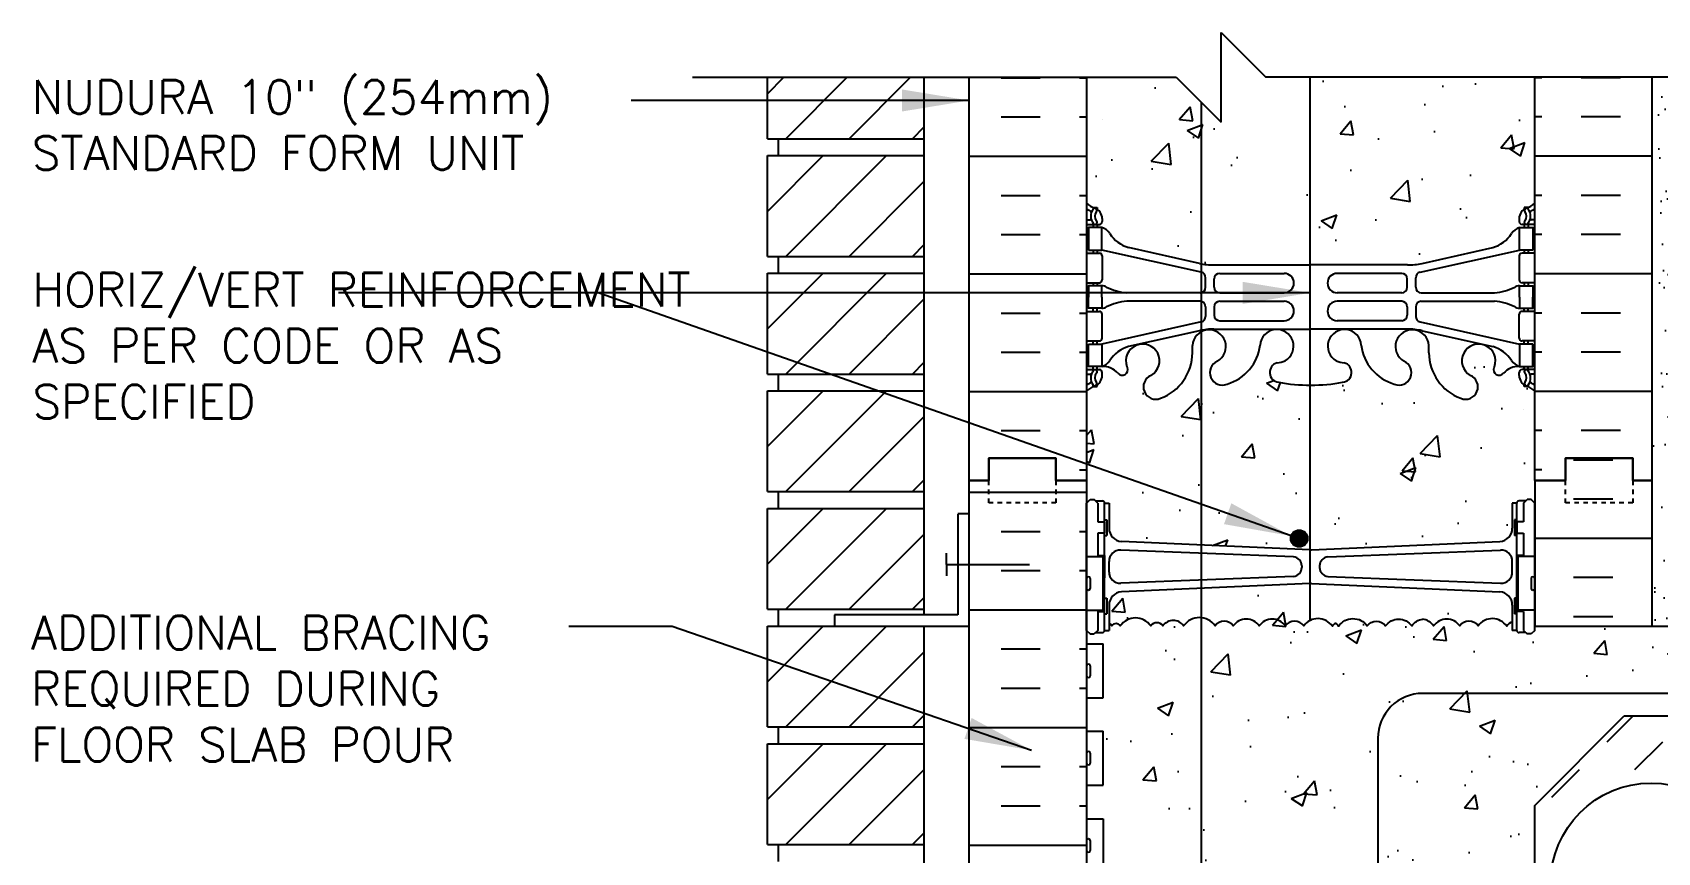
# Model space of a CAD drawing. Header units: inches. Extents: x 191 to 299, y 36 to 108.
# Drawn here: x 240.61 to 276.88, y 89.87 to 108.17 of the extents above; entities that cross this region are included whole.
import ezdxf

# ---------------------------------------------------------------- set-up
doc = ezdxf.new("R2010")
doc.units = ezdxf.units.IN
doc.header["$LTSCALE"] = 0.5
doc.header["$MEASUREMENT"] = 0
doc.linetypes.add('DASHED2', pattern=[0.375, 0.25, -0.125])
for name, color, linetype in [('HATCH', 12, 'Continuous'), ('line25', 2, 'Continuous'), ('LINE3', 3, 'Continuous'), ('LINE50', 5, 'Continuous'), ('LINE9', 9, 'Continuous'), ('TEXT', 4, 'Continuous'), ('Web_Edge', 9, 'Continuous')]:
    doc.layers.add(name, color=color, linetype=linetype)
doc.styles.add('DIM', font='romans.shx', dxfattribs={"width": 0.7})
doc.styles.add('ROMANS', font='romans.shx', dxfattribs={"height": 0.75})
doc.styles.get("Standard").update_dxf_attribs({"font": 'romans.shx', "height": 0.75})
doc.linetypes.add('STEEL', pattern='A,0.5,-0.2,["X",Standard,S=0.1,R=0,X=-0.1,Y=-0.05],-0.1', length=0.8)
doc.dimstyles.new('ext_8', dxfattribs={"dimscale": 8, "dimtxt": 0.09375, "dimasz": 0.09375, "dimexe": 0.09375, "dimexo": 0.0625, "dimgap": 0.0625, "dimtad": 1, "dimdec": 1, "dimzin": 3, "dimdsep": 46, "dimlunit": 4, "dimtxsty": 'DIM', "dimcen": 0.09, "dimdle": 0.09375, "dimclrt": 4, "dimadec": 0, "dimazin": 0, "dimtfac": 1, "dimtdec": 1, "dimtmove": 2, "dimatfit": 3, "dimfxl": 1, "dimfrac": 2, "dimtolj": 1, "dimtzin": 0, "dimarcsym": 0})
pattern_1 = [(50, (0, 0), (3.5863, -0.31376), [0.375, -4.125]), (355, (0, 0), (-0.693757, 3.76096), [0.3, -3.3]), (100.4514, (0.299, -0.026), (2.892544, 3.4472), [0.3187, -3.50571]), (46.1842, (0, 1), (5.336207, -0.827596), [0.5625, -6.1875]), (96.6356, (0.4447, 0.931), (4.67331, 4.87059), [0.47805, -5.25857]), (351.1842, (0, 1), (4.67331, 4.87059), [0.45, -4.95]), (21, (0.5, 0.75), (2.984535, -2.013094), [0.375, -4.125]), (326, (0.5, 0.75), (1.216577, 3.62575), [0.3, -3.3]), (71.4514, (0.7487, 0.5822), (4.20111, 1.612656), [0.3187, -3.50571]), (37.5, (0, 0), (0.0607993, 1.6644693), [0, -3.26, 0, -3.35, 0, -3.3125]), (7.5, (0, 0), (1.315348, 1.972059), [0, -1.91, 0, -3.185, 0, -1.2625]), (327.5, (-1.115, 0), (2.669112, -0.1127744), [0, -1.25, 0, -3.9, 0, -5.175]), (317.5, (-1.615, 0), (2.91593, 0.500525), [0, -1.625, 0, -2.59, 0, -3.675])]

msp = doc.modelspace()

# ---------------------------------------------------------------- hatches: boundary and pattern name
at = {"layer": 'HATCH'}
h = msp.add_hatch(dxfattribs=at)
h.set_pattern_fill('AR-CONC', color=256, scale=0.5)
h.set_pattern_definition(pattern_1)
h.paths.add_polyline_path([(274.143, 107.166), (268.143, 107.166), (267.143, 108.166), (267.143, 106.166), (266.143, 107.166), (264.143, 107.166), (264.143, 104.358, 0.088416), (264.289, 104.261), (264.379, 104.261), (264.379, 104.219, -0.249069), (264.489, 104.012), (264.489, 103.945, -0.414214), (264.427, 103.882), (264.379, 103.882), (264.379, 103.812), (264.484, 103.812, -0.155529), (264.66, 103.678, 0.180914), (265.078, 103.367), (266.658, 103.014, 0.054974), (266.985, 102.978), (269.143, 102.978), (271.301, 102.978, 0.054974), (271.628, 103.014), (273.209, 103.367, 0.180914), (273.626, 103.678, -0.155529), (273.802, 103.812), (273.907, 103.812), (273.907, 103.882), (273.86, 103.882, -0.414214), (273.797, 103.945), (273.797, 104.012, -0.249069), (273.907, 104.219), (273.907, 104.261), (273.997, 104.261, 0.08841), (274.143, 104.358)])
h = msp.add_hatch(dxfattribs=at)
h.set_pattern_fill('AR-SAND', color=256, scale=0.5, style=0)
h.set_pattern_definition([(37.5, (79.0104, -47.49384), (-0.0314967, 0.963412), [0, -0.76, 0, -0.85, 0, -0.8125]), (7.5, (79.0104, -47.4938), (0.8848884, 1.411073), [0, -0.41, 0, -0.685, 0, -0.2625]), (327.5, (78.3954, -47.49384), (1.557071, 0.0028295), [0, -0.25, 0, -0.9, 0, -1.175]), (317.5, (78.3954, -47.4938), (1.503063, 0.438838), [0, -0.125, 0, -0.59, 0, -0.675])])
h.paths.add_polyline_path([(277.268, 107.166), (276.768, 107.166), (276.768, 98.166), (276.768, 94.916), (277.268, 94.916)])
h = msp.add_hatch(dxfattribs=at)
h.set_pattern_fill('AR-CONC', color=256, scale=0.5)
h.set_pattern_definition(pattern_1)
h.paths.add_polyline_path([(274.143, 98.166), (274.143, 100.166, 0.08841), (273.997, 100.263), (273.907, 100.263), (273.907, 100.305, -0.249069), (273.797, 100.512), (273.797, 100.58, -0.414214), (273.86, 100.642), (273.907, 100.642), (273.907, 100.712), (273.802, 100.712, 0.231736), (273.444, 100.561, -0.8344), (273.233, 100.687), (273.245, 100.708, 2.155404), (272.706, 100.514, -1), (272.492, 100.002, -0.311223), (271.783, 101.018), (271.784, 101.183, 1.661382), (271.223, 100.831, -1), (271.009, 100.32, -0.30095), (270.273, 101.192, 1.661382), (269.712, 100.839, 0.055617), (269.891, 100.794, -0.843243), (269.857, 100.361, -0.047544), (269.143, 100.297, -0.047544), (268.429, 100.361, -0.843243), (268.395, 100.794, 0.055617), (268.574, 100.839, 1.661382), (268.013, 101.192, -0.30095), (267.277, 100.32, -1), (267.063, 100.831, 1.661382), (266.502, 101.183), (266.503, 101.018, -0.311223), (265.794, 100.002, -1), (265.58, 100.514, 2.155404), (265.042, 100.708), (265.053, 100.687, -0.834375), (264.842, 100.561, 0.23174), (264.484, 100.712), (264.379, 100.712), (264.379, 100.642), (264.427, 100.642, -0.414214), (264.489, 100.58), (264.489, 100.512, -0.249069), (264.379, 100.305), (264.379, 100.263), (264.289, 100.263, 0.088416), (264.143, 100.166), (264.143, 98.166), (264.143, 97.664), (264.223, 97.744), (264.313, 97.744), (264.343, 97.714), (264.493, 97.714, -0.414214), (264.543, 97.664), (264.643, 97.664), (264.643, 97.104, 0.390098), (264.918, 96.805), (269.127, 96.621, 0.020761), (269.143, 96.62, 0.020761), (269.16, 96.621), (273.368, 96.805, 0.390098), (273.643, 97.104), (273.643, 97.664), (273.743, 97.664, -0.414214), (273.793, 97.714), (273.893, 97.714), (273.943, 97.714), (273.973, 97.744), (274.063, 97.744), (274.143, 97.664)])
h = msp.add_hatch(dxfattribs=at)
h.set_pattern_fill('INSUL', color=256, scale=7, style=0)
h.set_pattern_definition([(0, (-2662.0184, -316.8435), (0, 2.625), []), (0, (-2662.0184, -315.9685), (0, 2.625), [0.875, -0.875]), (0, (-2662.0184, -315.0935), (0, 2.625), [0.875, -0.875])])
h.paths.add_polyline_path([(261.518, 80.166), (261.956, 80.166), (261.956, 80.666), (263.456, 80.666), (263.456, 80.166), (264.143, 80.166), (264.143, 98.166), (263.456, 98.166), (263.456, 98.666), (261.956, 98.666), (261.956, 98.166), (261.518, 98.166)])
h = msp.add_hatch(dxfattribs=at)
h.set_pattern_fill('INSUL', color=256, scale=7, style=0)
h.set_pattern_definition([(0, (79.0104, -47.4938), (0, 2.625), []), (0, (79.0104, -46.6188), (0, 2.625), [0.875, -0.875]), (0, (79.0104, -45.7438), (0, 2.625), [0.875, -0.875])])
h.paths.add_polyline_path([(276.768, 98.166), (276.331, 98.166), (276.331, 98.666), (274.831, 98.666), (274.831, 98.166), (274.143, 98.166), (274.143, 94.916), (276.768, 94.916)])
h.paths.add_polyline_path([(276.768, 85.416), (274.143, 85.416), (274.143, 80.166), (274.831, 80.166), (274.831, 80.666), (276.331, 80.666), (276.331, 80.166), (276.768, 80.166)])
h = msp.add_hatch(dxfattribs=at)
h.set_pattern_fill('AR-CONC', color=256, scale=0.5)
h.set_pattern_definition(pattern_1)
h.paths.add_polyline_path([(273.643, 95.385, 0.390098), (273.368, 95.684), (269.16, 95.868, 0.020761), (269.143, 95.869, 0.020761), (269.127, 95.868), (264.918, 95.684, 0.390098), (264.643, 95.385), (264.643, 94.994, -0.069351), (264.704, 94.924, -0.520567), (264.893, 94.924, -0.520567), (265.573, 94.924, -0.520567), (265.844, 94.924, -0.520567), (266.306, 94.924, -0.520567), (267.011, 94.924, -0.520567), (267.413, 94.924, -0.520567), (267.995, 94.924, -0.520567), (268.577, 94.924, -0.520567), (268.987, 94.924, -0.520567), (269.627, 94.916, -0.079956), (269.696, 94.988, -0.079956), (269.766, 94.916, -0.520567), (270.406, 94.924, -0.520567), (270.816, 94.924, -0.520567), (271.398, 94.924, -0.210681), (271.643, 95.073, -0.210681), (271.888, 94.924, -0.520567), (272.471, 94.924, -0.520567), (272.881, 94.924, -0.520567), (273.52, 94.916, -0.129832), (273.643, 95.02)])
h = msp.add_hatch(dxfattribs=at)
h.set_pattern_fill('AR-CONC', color=256, scale=0.5)
h.set_pattern_definition(pattern_1)
h.paths.add_polyline_path([(274.143, 90.916), (276.143, 92.916), (288.452, 92.916), (289.856, 91.926), (289.856, 89.166), (289.496, 89.166), (289.496, 87.666), (291.746, 87.666), (293.996, 87.666), (293.996, 89.166), (293.636, 89.166), (293.636, 91.926), (295.04, 92.916), (297.586, 92.916), (297.586, 94.916), (274.143, 94.916), (274.143, 94.824), (274.063, 94.744), (273.973, 94.744), (273.943, 94.774), (273.793, 94.774, -0.414214), (273.743, 94.824), (273.643, 94.824), (273.643, 95.02, 0.129832), (273.52, 94.916, 0.520567), (272.881, 94.924, 0.520567), (272.471, 94.924, 0.520567), (271.888, 94.924, 0.210681), (271.643, 95.073, 0.210681), (271.398, 94.924, 0.520567), (270.816, 94.924, 0.520567), (270.406, 94.924, 0.520567), (269.766, 94.916, 0.079956), (269.696, 94.988, 0.079956), (269.627, 94.916, 0.520567), (268.987, 94.924, 0.520567), (268.577, 94.924, 0.520567), (267.995, 94.924, 0.520567), (267.413, 94.924, 0.520567), (267.011, 94.924, 0.520567), (266.306, 94.924, 0.520567), (265.844, 94.924, 0.520567), (265.573, 94.924, 0.520567), (264.893, 94.924, 0.520567), (264.704, 94.924, 0.069351), (264.643, 94.994), (264.643, 94.824), (264.543, 94.824, -0.414214), (264.493, 94.774), (264.393, 94.774), (264.343, 94.774), (264.313, 94.744), (264.223, 94.744), (264.143, 94.824), (264.143, 94.521), (264.508, 94.521), (264.508, 93.321), (264.143, 93.321), (264.143, 92.571), (264.508, 92.571), (264.508, 91.371), (264.143, 91.371), (264.143, 90.621), (264.508, 90.621), (264.508, 89.541), (264.143, 89.541), (264.143, 88.791), (264.508, 88.791), (264.508, 87.711), (264.143, 87.711), (264.143, 86.961), (264.508, 86.961), (264.508, 85.761), (264.143, 85.761), (264.143, 85.457, -0.506254), (264.683, 85.429, -0.520567), (264.872, 85.429, -0.520567), (265.552, 85.429, -0.520567), (265.823, 85.429, -0.520567), (266.285, 85.429, -0.520567), (266.99, 85.429, -0.520567), (267.392, 85.429, -0.520567), (267.974, 85.429, -0.520567), (268.556, 85.429, -0.520567), (268.966, 85.429, -0.520567), (269.606, 85.421, -0.520567), (270.122, 85.421, -0.520567), (270.639, 85.421, -0.520567), (271.278, 85.429, -0.520567), (271.688, 85.429, -0.376132), (272.143, 85.541, -0.376132), (272.598, 85.429, -0.520567), (273.008, 85.429, -0.520567), (273.648, 85.421, -0.486615), (274.143, 85.448)])
at = {"layer": 'LINE3'}
msp.add_hatch(color=256, dxfattribs=at).paths.add_polyline_path([(269.072, 96.875, 1), (268.697, 96.875, 1)])

# ---------------------------------------------------------------- linework, layer by layer
at = {"layer": 'HATCH'}
for p, q in [((257.018, 106.8), (257.384, 107.166)), ((257.426, 105.794), (258.798, 107.166)), ((258.84, 105.794), (260.212, 107.166)), ((262.232, 107.156), (263.107, 107.156)), ((263.982, 107.156), (264.143, 107.156)), ((274.305, 107.156), (274.143, 107.156)), ((276.055, 107.156), (275.18, 107.156)), ((262.232, 106.281), (263.107, 106.281)), ((263.982, 106.281), (264.143, 106.281)), ((274.305, 106.281), (274.143, 106.281)), ((276.055, 106.281), (275.18, 106.281)), ((260.255, 105.794), (260.518, 106.058)), ((264.488, 106.226), (264.488, 106.226)), ((257.018, 104.175), (258.262, 105.419)), ((257.426, 103.169), (259.676, 105.419)), ((261.518, 105.406), (264.143, 105.406)), ((276.768, 105.406), (274.143, 105.406)), ((258.84, 103.169), (260.518, 104.847)), ((262.232, 104.531), (263.107, 104.531)), ((263.982, 104.531), (264.143, 104.531)), ((274.305, 104.531), (274.143, 104.531)), ((276.055, 104.531), (275.18, 104.531)), ((260.255, 103.169), (260.518, 103.433)), ((262.232, 103.656), (263.107, 103.656)), ((263.982, 103.656), (264.143, 103.656)), ((274.305, 103.656), (274.143, 103.656)), ((276.055, 103.656), (275.18, 103.656)), ((257.018, 101.55), (258.262, 102.794)), ((257.426, 100.544), (259.676, 102.794)), ((261.518, 102.781), (264.143, 102.781)), ((276.768, 102.781), (274.143, 102.781)), ((258.84, 100.544), (260.518, 102.222)), ((262.232, 101.906), (263.107, 101.906)), ((263.982, 101.906), (264.143, 101.906)), ((274.305, 101.906), (274.143, 101.906)), ((276.055, 101.906), (275.18, 101.906)), ((262.232, 101.031), (263.107, 101.031)), ((263.982, 101.031), (264.143, 101.031)), ((274.305, 101.031), (274.143, 101.031)), ((276.055, 101.031), (275.18, 101.031)), ((260.255, 100.544), (260.518, 100.808)), ((257.018, 98.925), (258.262, 100.169)), ((257.426, 97.919), (259.676, 100.169)), ((261.518, 100.156), (264.143, 100.156)), ((276.768, 100.156), (274.143, 100.156)), ((273.903, 99.753), (273.903, 99.753)), ((258.84, 97.919), (260.518, 99.597)), ((262.232, 99.281), (263.107, 99.281)), ((263.982, 99.281), (264.143, 99.281)), ((274.305, 99.281), (274.143, 99.281)), ((276.055, 99.281), (275.18, 99.281)), ((264.278, 99.003), (264.278, 99.003)), ((263.982, 98.406), (264.143, 98.406)), ((274.305, 98.406), (274.143, 98.406)), ((260.255, 97.919), (260.518, 98.183)), ((257.018, 96.3), (258.262, 97.544)), ((257.426, 95.294), (259.676, 97.544)), ((258.84, 95.294), (260.518, 96.972)), ((260.255, 95.294), (260.518, 95.558)), ((257.018, 93.675), (258.262, 94.919)), ((257.426, 92.669), (259.676, 94.919)), ((258.84, 92.669), (260.518, 94.347)), ((260.255, 92.669), (260.518, 92.933)), ((275.763, 92.337), (276.342, 92.916)), ((257.018, 91.05), (258.262, 92.294)), ((257.426, 90.044), (259.676, 92.294)), ((276.382, 91.718), (277, 92.337)), ((258.84, 90.044), (260.518, 91.722)), ((274.525, 91.099), (275.144, 91.718)), ((260.255, 90.044), (260.518, 90.308))]:
    msp.add_line(p, q, dxfattribs=at)
for points in [[(269.696, 94.988, 0.079956), (269.627, 94.916, 0.520567), (268.987, 94.924, 0.520567), (268.577, 94.924, 0.520567), (267.995, 94.924, 0.520567), (267.413, 94.924, 0.520567), (267.011, 94.924, 0.520567), (266.306, 94.924, 0.520567), (265.844, 94.924, 0.520567), (265.573, 94.924, 0.520567), (264.893, 94.924, 0.520567), (264.704, 94.924, 0.069351), (264.643, 94.994, 0.069351)], [(269.696, 94.988, -0.079956), (269.766, 94.916, -0.520567), (270.406, 94.924, -0.520567), (270.816, 94.924, -0.520567), (271.398, 94.924, -0.210681), (271.643, 95.073, -0.210681)], [(273.643, 95.02, 0.129832), (273.52, 94.916, 0.520567), (272.881, 94.924, 0.520567), (272.471, 94.924, 0.520567), (271.888, 94.924, 0.210681), (271.643, 95.073, 0.210681)]]:
    msp.add_lwpolyline(points, format="xyb", dxfattribs=at)
at = {"layer": 'line25'}
for p, q in [((257.018, 105.794), (257.018, 107.166)), ((260.518, 95.169), (260.518, 107.166)), ((264.143, 107.166), (264.143, 98.166)), ((274.143, 98.166), (274.143, 107.166)), ((257.018, 105.794), (260.518, 105.794)), ((257.268, 105.419), (257.268, 105.794)), ((257.018, 105.419), (260.518, 105.419)), ((257.018, 103.169), (257.018, 105.419)), ((257.018, 103.169), (260.518, 103.169)), ((257.268, 102.794), (257.268, 103.169)), ((257.018, 102.794), (260.518, 102.794)), ((257.018, 100.544), (257.018, 102.794)), ((257.018, 100.544), (260.518, 100.544)), ((257.268, 100.169), (257.268, 100.544)), ((257.018, 100.169), (260.518, 100.169)), ((257.018, 97.919), (257.018, 100.169)), ((264.143, 98.166), (264.143, 80.166)), ((274.143, 98.166), (274.143, 94.916)), ((257.018, 97.919), (260.518, 97.919)), ((257.268, 97.544), (257.268, 97.919)), ((257.018, 97.544), (260.518, 97.544)), ((257.018, 95.294), (257.018, 97.544)), ((264.143, 96.471), (264.508, 96.471)), ((264.508, 95.271), (264.508, 96.471)), ((274.143, 96.471), (273.778, 96.471)), ((273.778, 95.271), (273.778, 96.471)), ((257.018, 95.294), (260.518, 95.294)), ((257.268, 94.919), (257.268, 95.294)), ((264.143, 95.271), (264.508, 95.271)), ((274.143, 95.271), (273.778, 95.271)), ((257.018, 94.919), (260.518, 94.919)), ((257.018, 92.669), (257.018, 94.919)), ((260.518, 79.419), (260.518, 94.919)), ((274.143, 94.916), (297.586, 94.916)), ((264.143, 94.521), (264.508, 94.521)), ((264.508, 93.321), (264.508, 94.521)), ((264.143, 93.321), (264.508, 93.321)), ((274.143, 90.916), (276.143, 92.916)), ((276.143, 92.916), (288.452, 92.916)), ((257.018, 92.669), (260.518, 92.669)), ((257.268, 92.294), (257.268, 92.669)), ((264.143, 92.571), (264.508, 92.571)), ((264.508, 91.371), (264.508, 92.571)), ((257.018, 92.294), (260.518, 92.294)), ((257.018, 90.044), (257.018, 92.294)), ((264.143, 91.371), (264.508, 91.371)), ((274.143, 80.166), (274.143, 90.916)), ((264.143, 90.621), (264.508, 90.621)), ((264.508, 90.621), (264.508, 89.541)), ((257.018, 90.044), (260.518, 90.044)), ((257.268, 89.669), (257.268, 90.044))]:
    msp.add_line(p, q, dxfattribs=at)
at = {"layer": 'LINE3'}
for p, q in [((269.127, 107.166), (269.127, 95.044)), ((266.698, 106.611), (266.698, 71.486))]:
    msp.add_line(p, q, dxfattribs=at)
at = {"layer": 'LINE3', "linetype": 'STEEL'}
msp.add_line((297.586, 93.416), (276.143, 93.416), dxfattribs=at)
at = {"layer": 'LINE3'}
msp.add_lwpolyline([(276.143, 93.416), (271.643, 93.416, 0.414214), (270.643, 92.416), (270.643, 73.613)], format="xyb", dxfattribs=at)
msp.add_circle((268.885, 96.875), 0.188, dxfattribs=at)
at = {"layer": 'LINE50'}
for p, q in [((261.518, 98.166), (261.518, 107.166)), ((276.768, 98.166), (276.768, 107.166)), ((261.518, 80.166), (261.518, 98.166)), ((276.768, 94.916), (276.768, 98.166))]:
    msp.add_line(p, q, dxfattribs=at)
for points in [[(261.518, 98.166), (261.956, 98.166), (261.956, 98.666), (263.456, 98.666), (263.456, 98.166), (264.143, 98.166)], [(264.143, 98.166), (263.456, 98.166), (263.456, 98.666), (261.956, 98.666), (261.956, 98.166), (261.518, 98.166)], [(276.768, 98.166), (276.331, 98.166), (276.331, 98.666), (274.831, 98.666), (274.831, 98.166), (274.143, 98.166)], [(274.143, 98.166), (274.831, 98.166), (274.831, 98.666), (276.331, 98.666), (276.331, 98.166), (276.768, 98.166)]]:
    msp.add_lwpolyline(points, dxfattribs=at)
at = {"layer": 'LINE9'}
for p, q in [((267.143, 106.166), (267.143, 108.166)), ((267.143, 108.166), (268.143, 107.166)), ((255.343, 107.166), (266.143, 107.166)), ((266.143, 107.166), (267.143, 106.166)), ((278.943, 107.166), (268.143, 107.166)), ((264.143, 97.664), (264.223, 97.744)), ((264.143, 94.824), (264.143, 97.664)), ((264.223, 97.744), (264.313, 97.744)), ((264.393, 97.664), (264.313, 97.744)), ((264.343, 97.714), (264.493, 97.714)), ((264.393, 97.714), (264.493, 97.714)), ((264.393, 97.664), (264.393, 97.244)), ((264.543, 94.824), (264.543, 97.664)), ((264.543, 97.664), (264.643, 97.664)), ((264.543, 97.644), (264.543, 97.644)), ((264.643, 97.664), (264.643, 97.104)), ((273.743, 97.664), (273.643, 97.664)), ((273.643, 97.664), (273.643, 97.104)), ((273.743, 94.824), (273.743, 97.664)), ((273.743, 97.644), (273.743, 97.644)), ((273.943, 97.714), (273.793, 97.714)), ((273.893, 97.714), (273.793, 97.714)), ((273.893, 97.664), (273.973, 97.744)), ((273.893, 97.664), (273.893, 97.244)), ((274.063, 97.744), (273.973, 97.744)), ((274.143, 97.664), (274.063, 97.744)), ((274.143, 94.824), (274.143, 97.664)), ((261.268, 97.429), (261.518, 97.429)), ((261.268, 97.419), (261.268, 95.169)), ((264.543, 97.294), (264.593, 97.294)), ((264.593, 97.294), (264.593, 96.944)), ((273.693, 97.294), (273.693, 96.944)), ((273.743, 97.294), (273.693, 97.294)), ((264.393, 96.994), (264.393, 96.494)), ((264.543, 96.944), (264.593, 96.944)), ((273.743, 96.944), (273.693, 96.944)), ((273.893, 96.994), (273.893, 96.494)), ((261.018, 96.294), (261.018, 96.544)), ((268.76, 96.461), (264.903, 96.613)), ((269.127, 96.621), (264.918, 96.805)), ((269.16, 96.621), (273.368, 96.805)), ((269.527, 96.461), (273.383, 96.613)), ((261.018, 96.294), (262.864, 96.294)), ((261.018, 96.294), (261.018, 96.044)), ((264.643, 96.126), (264.643, 96.363)), ((268.943, 96.262), (268.943, 96.227)), ((269.343, 96.262), (269.343, 96.227)), ((273.643, 96.126), (273.643, 96.363)), ((264.143, 95.981), (264.143, 95.761)), ((264.143, 95.926), (264.143, 95.926)), ((264.143, 95.816), (264.143, 95.816)), ((264.183, 96.021), (264.183, 96.021)), ((264.223, 95.981), (264.223, 95.761)), ((268.76, 96.027), (264.903, 95.876)), ((269.127, 95.868), (264.918, 95.684)), ((269.16, 95.868), (273.368, 95.684)), ((269.527, 96.027), (273.383, 95.876)), ((274.063, 95.981), (274.063, 95.761)), ((274.063, 95.926), (274.063, 95.926)), ((274.063, 95.816), (274.063, 95.816)), ((274.103, 96.021), (274.103, 96.021)), ((274.143, 95.981), (274.143, 95.761)), ((264.183, 95.721), (264.183, 95.721)), ((264.543, 95.544), (264.593, 95.544)), ((264.593, 95.544), (264.593, 95.194)), ((273.743, 95.544), (273.693, 95.544)), ((273.693, 95.544), (273.693, 95.194)), ((274.103, 95.721), (274.103, 95.721)), ((261.268, 95.169), (258.518, 95.169)), ((258.518, 95.169), (258.518, 94.919)), ((264.393, 95.244), (264.393, 94.824)), ((264.543, 95.194), (264.593, 95.194)), ((264.643, 95.385), (264.643, 94.824)), ((273.643, 95.385), (273.643, 94.824)), ((273.743, 95.194), (273.693, 95.194)), ((273.893, 95.244), (273.893, 94.824)), ((258.518, 94.919), (261.518, 94.919)), ((264.143, 94.824), (264.223, 94.744)), ((264.223, 94.744), (264.313, 94.744)), ((264.393, 94.824), (264.313, 94.744)), ((264.343, 94.774), (264.493, 94.774)), ((264.393, 94.774), (264.493, 94.774)), ((264.543, 94.824), (264.643, 94.824)), ((273.743, 94.824), (273.643, 94.824)), ((273.893, 94.774), (273.793, 94.774)), ((273.943, 94.774), (273.793, 94.774)), ((273.893, 94.824), (273.973, 94.744)), ((274.063, 94.744), (273.973, 94.744)), ((274.143, 94.824), (274.063, 94.744)), ((264.143, 94.031), (264.143, 93.811)), ((264.143, 93.976), (264.143, 93.976)), ((264.183, 94.071), (264.183, 94.071)), ((264.223, 94.031), (264.223, 93.811)), ((264.143, 93.866), (264.143, 93.866)), ((264.183, 93.771), (264.183, 93.771)), ((264.143, 92.081), (264.143, 91.861)), ((264.143, 92.026), (264.143, 92.026)), ((264.143, 91.916), (264.143, 91.916)), ((264.183, 92.121), (264.183, 92.121)), ((264.183, 91.821), (264.183, 91.821)), ((264.223, 92.081), (264.223, 91.861)), ((264.143, 90.131), (264.143, 89.911)), ((264.143, 90.076), (264.143, 90.076)), ((264.143, 89.966), (264.143, 89.966)), ((264.183, 90.171), (264.183, 90.171)), ((264.223, 90.131), (264.223, 89.911)), ((264.183, 89.871), (264.183, 89.871))]:
    msp.add_line(p, q, dxfattribs=at)
at = {"layer": 'LINE9', "linetype": 'DASHED2', "ltscale": 0.15}
for points in [[(263.456, 98.166), (263.456, 98.166), (263.456, 97.666), (261.956, 97.666), (261.956, 98.166), (261.956, 98.166)], [(276.331, 98.166), (276.331, 98.166), (276.331, 97.666), (274.831, 97.666), (274.831, 98.166), (274.831, 98.166)]]:
    msp.add_lwpolyline(points, dxfattribs=at)
at = {"layer": 'LINE9'}
for points in [[(264.393, 97.244), (264.543, 97.244), (264.543, 96.994), (264.393, 96.994)], [(273.893, 97.244), (273.743, 97.244), (273.743, 96.994), (273.893, 96.994)], [(264.393, 96.494), (264.393, 96.494), (264.543, 96.494), (264.543, 95.994), (264.508, 95.994)], [(273.893, 96.494), (273.893, 96.494), (273.743, 96.494), (273.743, 95.994), (273.778, 95.994)], [(264.393, 95.244), (264.543, 95.244), (264.543, 95.494), (264.508, 95.494)], [(273.893, 95.244), (273.743, 95.244), (273.743, 95.494), (273.778, 95.494)]]:
    msp.add_lwpolyline(points, dxfattribs=at)
msp.add_circle((276.746, 89.166), 2.25, dxfattribs=at)
for centre, radius, start, end in [((264.493, 97.664), 0.05, 0, 90), ((273.793, 97.664), 0.05, 90, 180), ((264.943, 97.104), 0.3, 180, 265.2426), ((273.343, 97.104), 0.3, 274.7574, 0), ((264.893, 96.363), 0.25, 87.7479, 180), ((269.143, 96.82), 0.2, 265.2426, 270), ((269.143, 96.82), 0.2, 270, 274.7574), ((273.393, 96.363), 0.25, 0, 92.2521), ((264.893, 96.126), 0.25, 180, 272.2521), ((268.743, 96.262), 0.2, 0, 85.2426), ((268.743, 96.227), 0.2, 274.7574, 0), ((269.543, 96.262), 0.2, 94.7574, 180), ((269.543, 96.227), 0.2, 180, 265.2426), ((273.393, 96.126), 0.25, 267.7479, 0), ((264.183, 95.981), 0.04, 90, 180), ((264.183, 95.761), 0.04, 180, 270), ((264.183, 95.981), 0.04, 0, 90), ((264.183, 95.761), 0.04, 270, 0), ((269.143, 95.669), 0.2, 90, 94.7574), ((269.143, 95.669), 0.2, 85.2426, 90), ((274.103, 95.981), 0.04, 90, 180), ((274.103, 95.761), 0.04, 180, 270), ((274.103, 95.981), 0.04, 0, 90), ((274.103, 95.761), 0.04, 270, 0), ((264.943, 95.385), 0.3, 94.7574, 180), ((273.343, 95.385), 0.3, 0, 85.2426), ((264.493, 94.824), 0.05, 270, 0), ((273.793, 94.824), 0.05, 180, 270), ((264.183, 94.031), 0.04, 90, 180), ((264.183, 94.031), 0.04, 0, 90), ((264.183, 93.811), 0.04, 180, 270), ((264.183, 93.811), 0.04, 270, 0), ((264.183, 92.081), 0.04, 90, 180), ((264.183, 91.861), 0.04, 180, 270), ((264.183, 92.081), 0.04, 0, 90), ((264.183, 91.861), 0.04, 270, 0), ((264.183, 90.131), 0.04, 90, 180), ((264.183, 90.131), 0.04, 0, 90), ((264.183, 89.911), 0.04, 180, 270), ((264.183, 89.911), 0.04, 270, 0)]:
    msp.add_arc(centre, radius, start, end, dxfattribs=at)
at = {"layer": 'Web_Edge'}
for p, q in [((264.289, 104.261), (264.379, 104.261)), ((264.379, 104.261), (264.379, 104.219)), ((273.997, 104.261), (273.907, 104.261)), ((273.907, 104.261), (273.907, 104.219)), ((264.143, 103.982), (264.221, 103.982)), ((264.143, 103.882), (264.427, 103.882)), ((264.289, 103.882), (264.289, 103.812)), ((264.379, 103.882), (264.379, 103.812)), ((264.489, 104.012), (264.489, 103.945)), ((273.797, 104.012), (273.797, 103.945)), ((274.143, 103.882), (273.86, 103.882)), ((273.907, 103.882), (273.907, 103.812)), ((273.997, 103.882), (273.997, 103.812)), ((274.143, 103.982), (274.065, 103.982)), ((264.143, 103.242), (264.427, 103.242)), ((264.289, 103.312), (264.289, 103.242)), ((264.379, 103.312), (264.379, 103.242)), ((266.702, 102.816), (264.484, 103.312)), ((264.489, 103.18), (264.489, 102.645)), ((266.658, 103.014), (265.078, 103.367)), ((271.585, 102.816), (273.802, 103.312)), ((271.628, 103.014), (273.209, 103.367)), ((273.797, 103.18), (273.797, 102.645)), ((274.143, 103.242), (273.86, 103.242)), ((273.907, 103.312), (273.907, 103.242)), ((273.997, 103.312), (273.997, 103.242)), ((266.799, 102.481), (266.799, 102.694)), ((266.985, 102.978), (269.143, 102.978)), ((266.987, 102.482), (266.987, 102.666)), ((267.112, 102.791), (268.551, 102.791)), ((271.301, 102.978), (269.143, 102.978)), ((271.174, 102.791), (269.735, 102.791)), ((271.299, 102.482), (271.299, 102.666)), ((271.487, 102.481), (271.487, 102.694)), ((264.143, 102.582), (264.427, 102.582)), ((264.289, 102.582), (264.289, 102.512)), ((264.379, 102.582), (264.379, 102.512)), ((266.674, 102.356), (265.037, 102.356)), ((267.112, 102.357), (268.551, 102.357)), ((271.174, 102.357), (269.735, 102.357)), ((271.612, 102.356), (273.249, 102.356)), ((274.143, 102.582), (273.86, 102.582)), ((273.907, 102.582), (273.907, 102.512)), ((273.997, 102.582), (273.997, 102.512)), ((264.143, 101.942), (264.427, 101.942)), ((264.289, 101.942), (264.289, 102.012)), ((264.379, 101.942), (264.379, 102.012)), ((266.674, 102.168), (265.037, 102.168)), ((266.799, 102.043), (266.799, 101.831)), ((266.987, 102.042), (266.987, 101.858)), ((267.112, 102.167), (268.551, 102.167)), ((271.174, 102.167), (269.735, 102.167)), ((271.299, 102.042), (271.299, 101.858)), ((271.487, 102.043), (271.487, 101.831)), ((271.612, 102.168), (273.249, 102.168)), ((274.143, 101.942), (273.86, 101.942)), ((273.907, 101.942), (273.907, 102.012)), ((273.997, 101.942), (273.997, 102.012)), ((266.702, 101.709), (264.484, 101.212)), ((264.489, 101.345), (264.489, 101.88)), ((267.112, 101.733), (268.551, 101.733)), ((271.174, 101.733), (269.735, 101.733)), ((271.585, 101.709), (273.802, 101.212)), ((273.797, 101.345), (273.797, 101.88)), ((264.143, 101.282), (264.427, 101.282)), ((264.289, 101.212), (264.289, 101.282)), ((264.379, 101.212), (264.379, 101.282)), ((266.658, 101.51), (265.078, 101.158)), ((266.985, 101.547), (269.143, 101.547)), ((271.301, 101.547), (269.143, 101.547)), ((271.628, 101.51), (273.209, 101.158)), ((274.143, 101.282), (273.86, 101.282)), ((273.907, 101.212), (273.907, 101.282)), ((273.997, 101.212), (273.997, 101.282)), ((266.503, 101.018), (266.502, 101.183)), ((271.783, 101.018), (271.784, 101.183)), ((264.143, 100.642), (264.427, 100.642)), ((264.143, 100.542), (264.221, 100.542)), ((264.289, 100.642), (264.289, 100.712)), ((264.379, 100.642), (264.379, 100.712)), ((264.489, 100.512), (264.489, 100.58)), ((265.042, 100.708), (265.053, 100.687)), ((273.245, 100.708), (273.233, 100.687)), ((273.797, 100.512), (273.797, 100.58)), ((274.143, 100.642), (273.86, 100.642)), ((273.907, 100.642), (273.907, 100.712)), ((273.997, 100.642), (273.997, 100.712)), ((274.143, 100.542), (274.065, 100.542)), ((264.289, 100.263), (264.379, 100.263)), ((264.379, 100.263), (264.379, 100.305)), ((273.907, 100.263), (273.907, 100.305)), ((273.997, 100.263), (273.907, 100.263))]:
    msp.add_line(p, q, dxfattribs=at)
for points in [[(264.184, 103.312), (264.484, 103.312), (264.484, 103.812), (264.184, 103.812)], [(274.102, 103.312), (273.802, 103.312), (273.802, 103.812), (274.102, 103.812)], [(264.184, 101.212), (264.484, 101.212), (264.484, 100.712), (264.184, 100.712)], [(274.102, 101.212), (273.802, 101.212), (273.802, 100.712), (274.102, 100.712)]]:
    msp.add_lwpolyline(points, close=True, dxfattribs=at)
for points in [[(264.484, 102.262), (264.484, 102.512), (264.184, 102.512), (264.184, 102.262)], [(273.802, 102.262), (273.802, 102.512), (274.102, 102.512), (274.102, 102.262)], [(264.484, 102.262), (264.484, 102.012), (264.184, 102.012), (264.184, 102.262)], [(273.802, 102.262), (273.802, 102.012), (274.102, 102.012), (274.102, 102.262)]]:
    msp.add_lwpolyline(points, dxfattribs=at)
for centre, radius, start, end in [((264.489, 104.719), 0.5, 226.2109, 250.5288), ((264.489, 104.719), 0.6, 234.7832, 245.0748), ((264.483, 104.067), 0.25, 140.1145, 222.4609), ((264.227, 104.156), 0.021, 343.464, 63.9957), ((264.325, 104.198), 0.045, 321.448, 139.1879), ((264.239, 104.012), 0.25, 0, 70.5288), ((264.483, 104.067), 0.16, 140.0001, 222.4609), ((274.047, 104.012), 0.25, 109.4712, 180), ((273.961, 104.198), 0.045, 40.8121, 218.552), ((273.803, 104.067), 0.16, 317.5391, 39.9999), ((273.797, 104.719), 0.5, 289.4712, 313.7878), ((273.803, 104.067), 0.25, 317.5391, 39.8855), ((274.059, 104.156), 0.021, 116.0043, 196.536), ((273.797, 104.719), 0.6, 294.9252, 305.2158), ((264.221, 104.002), 0.0196, 269.4032, 15.4901), ((264.332, 103.928), 0.045, 222.4609, 42.4609), ((264.427, 103.945), 0.0625, 270, 0), ((264.362, 103.47), 0.364, 34.9775, 70.3387), ((273.925, 103.47), 0.364, 109.6613, 145.0225), ((273.86, 103.945), 0.0625, 180, 270), ((273.955, 103.928), 0.045, 137.5391, 317.5391), ((274.065, 104.002), 0.0196, 164.5099, 270.5968), ((265.285, 104.081), 0.743, 212.7919, 253.8107), ((273.001, 104.081), 0.743, 286.1893, 327.2081), ((264.427, 103.18), 0.0625, 0, 90), ((266.985, 104.478), 1.5, 257.4135, 270), ((271.301, 104.478), 1.5, 270, 282.5865), ((273.86, 103.18), 0.0625, 90, 180), ((266.674, 102.694), 0.125, 0, 77.3767), ((267.112, 102.666), 0.125, 90, 180), ((268.551, 102.574), 0.217, 270, 90), ((269.735, 102.574), 0.217, 90, 270), ((271.174, 102.666), 0.125, 0, 90), ((271.612, 102.694), 0.125, 102.6233, 180), ((264.427, 102.645), 0.0625, 270, 0), ((264.48, 102.293), 0.219, 60.4937, 88.92), ((265.126, 103.523), 1.17, 242.6365, 265.6505), ((266.674, 102.481), 0.125, 270, 0), ((267.112, 102.482), 0.125, 180, 270), ((271.174, 102.482), 0.125, 270, 360), ((271.612, 102.481), 0.125, 180, 270), ((273.161, 103.523), 1.17, 274.3495, 297.3635), ((273.806, 102.293), 0.219, 91.08, 119.5063), ((273.86, 102.645), 0.0625, 180, 270), ((264.427, 101.88), 0.0625, 0, 90), ((264.48, 102.231), 0.219, 271.08, 299.5063), ((265.126, 101.001), 1.17, 94.3495, 117.3635), ((266.674, 102.043), 0.125, 0, 90), ((267.112, 102.042), 0.125, 90, 180), ((268.551, 101.95), 0.217, 270, 90), ((269.735, 101.95), 0.217, 90, 270), ((271.174, 102.042), 0.125, 0, 90), ((271.612, 102.043), 0.125, 90, 180), ((273.161, 101.001), 1.17, 62.6365, 85.6505), ((273.806, 102.231), 0.219, 240.4937, 268.92), ((273.86, 101.88), 0.0625, 90, 180), ((266.674, 101.831), 0.125, 282.6233, 0), ((267.112, 101.858), 0.125, 180, 270), ((271.174, 101.858), 0.125, 270, 0), ((271.612, 101.831), 0.125, 180, 257.3767), ((264.427, 101.345), 0.0625, 270, 0), ((265.393, 100.839), 0.375, 299.9315, 200.3757), ((266.876, 101.156), 0.375, 299.9315, 175.7552), ((266.985, 100.047), 1.5, 90, 102.5865), ((268.387, 101.164), 0.375, 299.9315, 175.7552), ((269.899, 101.164), 0.375, 4.2448, 240.0685), ((271.41, 101.156), 0.375, 4.2448, 240.0685), ((271.301, 100.047), 1.5, 77.4135, 90), ((272.893, 100.839), 0.375, 339.6243, 240.0685), ((273.86, 101.345), 0.0625, 180, 270), ((264.362, 101.055), 0.364, 289.6613, 325.0225), ((265.285, 100.444), 0.743, 106.1893, 147.2081), ((265.411, 101.025), 1.092, 290.5175, 359.6668), ((266.986, 101.312), 1.034, 286.3365, 353.3331), ((268.28, 101.62), 0.834, 277.8937, 290.6271), ((270.006, 101.62), 0.834, 249.3729, 262.1063), ((271.3, 101.312), 1.034, 186.6669, 253.6635), ((272.875, 101.025), 1.092, 180.3332, 249.4825), ((273.001, 100.444), 0.743, 32.7919, 73.8107), ((273.925, 101.055), 0.364, 214.9775, 250.3387), ((264.221, 100.523), 0.0196, 344.5099, 90.5968), ((264.483, 100.458), 0.25, 137.5391, 219.8855), ((264.332, 100.596), 0.045, 317.5391, 137.5391), ((264.239, 100.512), 0.25, 289.4712, 360), ((264.483, 100.458), 0.16, 137.5391, 219.9999), ((264.427, 100.58), 0.0625, 360, 90), ((264.509, 100.271), 0.441, 41.0127, 93.2024), ((264.936, 100.643), 0.125, 221.0127, 20.3757), ((265.687, 100.258), 0.277, 112.68, 292.68), ((267.17, 100.575), 0.277, 112.68, 292.68), ((268.449, 100.58), 0.22, 104.2604, 264.8165), ((269.837, 100.58), 0.22, 275.1835, 75.7396), ((271.116, 100.575), 0.277, 247.32, 67.32), ((272.599, 100.258), 0.277, 247.32, 67.32), ((273.35, 100.643), 0.125, 159.6243, 318.9873), ((273.778, 100.271), 0.441, 86.7976, 138.9873), ((273.86, 100.58), 0.0625, 90, 180), ((274.047, 100.512), 0.25, 180, 250.5288), ((273.955, 100.596), 0.045, 42.4609, 222.4609), ((273.803, 100.458), 0.16, 320.0001, 42.4609), ((273.803, 100.458), 0.25, 320.1145, 42.4609), ((274.065, 100.523), 0.0196, 89.4032, 195.4901), ((264.489, 99.805), 0.6, 114.9252, 125.2168), ((264.489, 99.805), 0.5, 109.4712, 133.7891), ((264.227, 100.368), 0.021, 296.0043, 16.536), ((264.325, 100.327), 0.045, 220.8121, 38.552), ((269.126, 104.074), 3.777, 259.3725, 270.2606), ((269.16, 104.074), 3.777, 269.7394, 280.6275), ((273.961, 100.327), 0.045, 141.448, 319.1879), ((273.797, 99.805), 0.5, 46.2122, 70.5288), ((274.059, 100.368), 0.021, 163.464, 243.9957), ((273.797, 99.805), 0.6, 54.7832, 65.0748)]:
    msp.add_arc(centre, radius, start, end, dxfattribs=at)
for points in [[(266.987, 102.487), (266.987, 102.661)], [(271.299, 102.487), (271.299, 102.661)], [(266.987, 102.037), (266.987, 101.863)], [(271.299, 102.037), (271.299, 101.863)]]:
    msp.add_open_spline(points, degree=1, dxfattribs=at)

# ---------------------------------------------------------------- texts
at = {"layer": 'TEXT', "char_height": 0.75, "attachment_point": 4, "style": 'ROMANS'}
for s, insert, width in [('NUDURA 10" (254mm) STANDARD FORM UNIT', (240.596, 106.104), 13.9131), ('HORIZ/VERT REINFORCEMENT AS PER CODE OR AS SPECIFIED', (240.612, 101.176), 16.22436), ('ADDITIONAL BRACING REQUIRED DURING FLOOR SLAB POUR', (240.582, 93.525), 12.17415)]:
    msp.add_mtext(s, dxfattribs=dict(at, insert=insert, width=width))

# ---------------------------------------------------------------- leaders
at = {"layer": 'TEXT'}
for points, override in [([(261.518, 106.649), (253.975, 106.649)], {"dimasz": 0.1875, "dimtad": 0}), ([(269.127, 102.355), (247.442, 102.355)], {"dimasz": 0.1875, "dimtad": 0}), ([(268.706, 96.93), (253.239, 102.355)], {"dimasz": 0.1875, "dimgap": 0.0625, "dimtad": 0}), ([(262.914, 92.146), (254.89, 94.912), (252.586, 94.912)], {"dimasz": 0.1875, "dimtad": 0})]:
    msp.add_leader(points, dimstyle='ext_8', override=override, dxfattribs=at)

doc.saveas('drawing.dxf')
